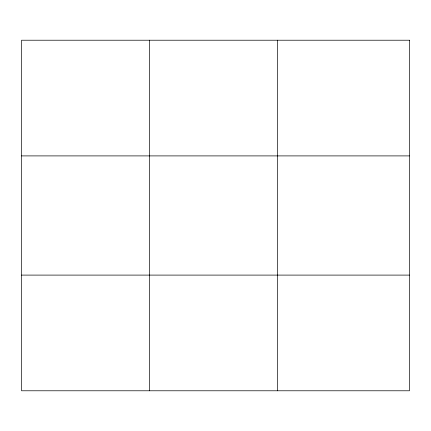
<?xml version="1.0" encoding="UTF-8"?>
<svg xmlns="http://www.w3.org/2000/svg" width="431" height="431" viewBox="0 0 431 431"><rect width="100%" height="100%" fill="white"/><g stroke="black" fill="none" stroke-linecap="round" stroke-linejoin="round"><path stroke-width="0.65" d="M149.557 40.218L149.557 390.782M277.564 40.218L277.564 390.782M21.55 155.903L409.45 155.903M21.55 275.097L409.45 275.097M409.45 40.218L409.45 390.782L21.55 390.782L21.55 40.218L409.45 40.218"/></g></svg>
